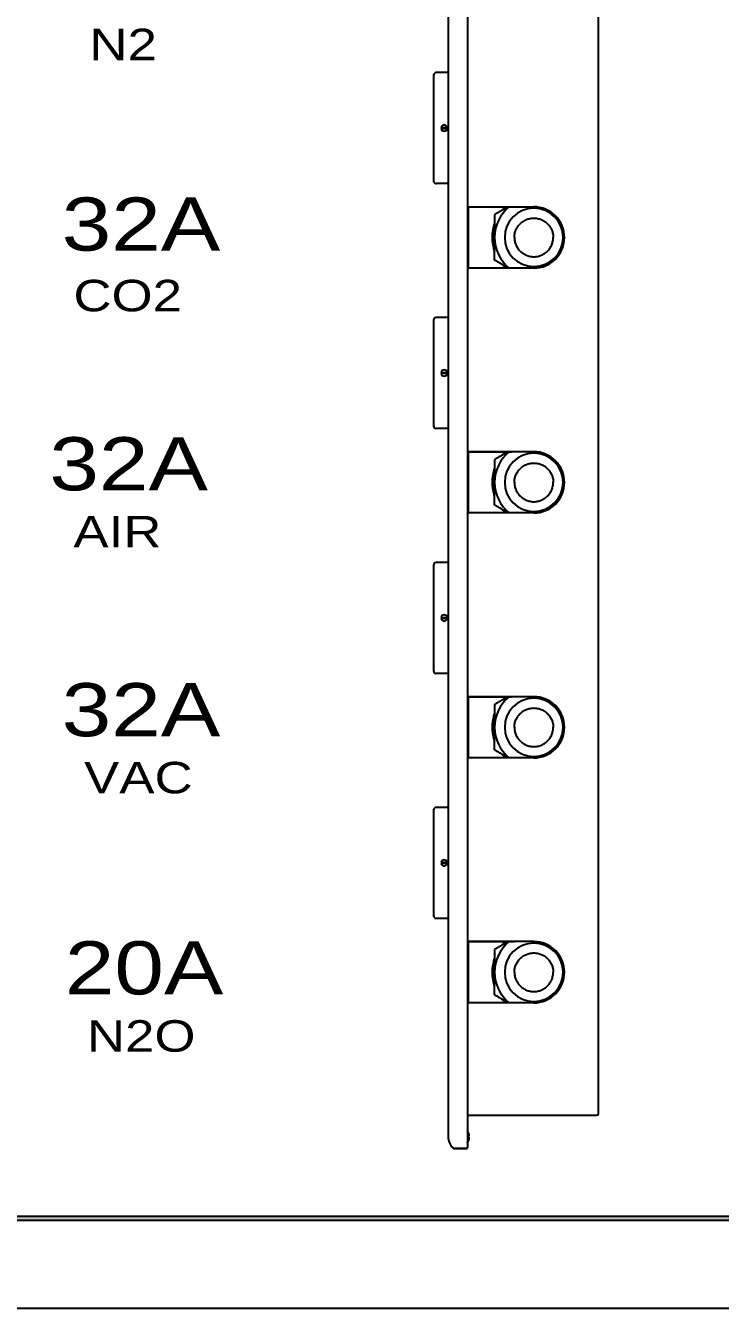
# Model space of a CAD drawing. Header units: millimetres. Extents: x 10903 to 284569, y 2319 to 62017.
# Drawn here: x 239435 to 241419, y 9912 to 13578 of the extents above; entities that cross this region are included whole.
import ezdxf

# ---------------------------------------------------------------- set-up
doc = ezdxf.new("R2010")
doc.units = ezdxf.units.MM
doc.layers.add('cps', color=7, linetype='Continuous')
doc.layers.add('FORM', color=7, linetype='Continuous')
doc.styles.add('SANSSERIF', font='sas_____.pfb', dxfattribs={"height": 10})

msp = doc.modelspace()

# ---------------------------------------------------------------- hatches: boundary and pattern name
at = {"layer": 'FORM'}
h = msp.add_hatch(color=256, dxfattribs=at)
h.paths.add_polyline_path([(235876.9, 10175.8), (244984.6, 10175.8), (244984.6, 16461.8), (235876.9, 16461.8)], flags=16)
h.paths.add_polyline_path([(235865.5, 10164.4), (244996.1, 10164.4), (244996.1, 16473.2), (235865.5, 16473.2)])

# ---------------------------------------------------------------- linework, layer by layer
at = {"layer": 'cps'}
for p, q in [((240696.5, 15077.5), (240696.5, 10371.2)), ((240641.5, 15046), (240641.5, 10402.7)), ((241071.3, 10468.7), (241071.3, 14955)), ((240600.2, 13285), (240600.2, 13436.3)), ((240641.5, 13443.5), (240607.3, 13443.5)), ((240600.2, 13133.6), (240600.2, 13285)), ((240621.8, 13286.7), (240638.9, 13286.7)), ((240638.9, 13283.2), (240621.8, 13283.2)), ((240641.5, 13126.5), (240607.3, 13126.5)), ((240641.5, 13126.5), (240607.3, 13126.5)), ((240696.5, 13060), (240822.3, 13060)), ((240696.5, 13060), (240886.5, 13060)), ((240699.3, 12885), (240699.3, 13060)), ((240699.3, 12885), (240699.3, 13060)), ((240822.3, 12885), (240696.5, 12885)), ((240886.3, 12885), (240696.5, 12885)), ((240600.2, 12585), (240600.2, 12736.3)), ((240641.5, 12743.5), (240607.3, 12743.5)), ((240600.2, 12433.6), (240600.2, 12585)), ((240621.8, 12586.7), (240638.9, 12586.7)), ((240638.9, 12583.2), (240621.8, 12583.2)), ((240641.5, 12426.5), (240607.3, 12426.5)), ((240696.5, 12360), (240822.3, 12360)), ((240886.3, 12360), (240696.5, 12360)), ((240699.3, 12185), (240699.3, 12360)), ((240699.3, 12185), (240699.3, 12360)), ((240830.7, 12185), (240696.5, 12185)), ((240886.3, 12185), (240696.5, 12185)), ((240600.2, 11885), (240600.2, 12036.3)), ((240641.5, 12043.5), (240607.3, 12043.5)), ((240600.2, 11733.6), (240600.2, 11885)), ((240621.8, 11886.7), (240638.9, 11886.7)), ((240638.9, 11883.2), (240621.8, 11883.2)), ((240641.5, 11726.5), (240607.3, 11726.5)), ((240641.5, 11726.5), (240607.3, 11726.5)), ((240696.5, 11660), (240822.3, 11660)), ((240886.3, 11660), (240696.5, 11660)), ((240699.3, 11485), (240699.3, 11660)), ((240830.7, 11485), (240696.5, 11485)), ((240886.3, 11485), (240696.5, 11485)), ((240600.2, 11185), (240600.2, 11336.3)), ((240641.5, 11343.5), (240607.3, 11343.5)), ((240600.2, 11033.6), (240600.2, 11185)), ((240621.8, 11186.7), (240638.9, 11186.7)), ((240638.9, 11183.2), (240621.8, 11183.2)), ((240641.5, 11026.5), (240607.3, 11026.5)), ((240641.5, 11026.5), (240607.3, 11026.5)), ((240696.5, 10960), (240830.8, 10960)), ((240886.3, 10960), (240696.5, 10960)), ((240696.5, 10960), (240822.3, 10960)), ((240696.5, 10960), (240830.8, 10960)), ((240886.3, 10960), (240696.5, 10960)), ((240696.5, 10960), (240822.3, 10960)), ((240699.3, 10785), (240699.3, 10960)), ((240699.3, 10785), (240699.3, 10960)), ((240886.3, 10785), (240696.5, 10785)), ((240886.3, 10785), (240696.5, 10785)), ((240830.7, 10785), (240696.5, 10785)), ((240886.3, 10785), (240696.5, 10785)), ((240886.3, 10785), (240696.5, 10785)), ((240830.7, 10785), (240696.5, 10785)), ((240696.5, 10463.7), (241066.3, 10463.7)), ((240699.6, 10414), (240699.6, 10413.9)), ((240701.7, 10404), (240699.6, 10404)), ((240699.6, 10400.9), (240701.7, 10400.9)), ((240699.6, 10391), (240699.6, 10391)), ((240694, 10368.7), (240658.5, 10368.7)), ((240658.5, 10368.7), (240694, 10368.7)), ((240696.5, 10371.2), (240696.5, 10371.2)), ((240696.5, 10371.2), (240696.5, 10371.2))]:
    msp.add_line(p, q, dxfattribs=at)
for centre, radius, start, end in [((240607.3, 13436.3), 7.15, 90, 180), ((240630.4, 13285), 8.75, 11.537, 168.463), ((240630.4, 13285), 8.75, 191.537, 348.463), ((240630.4, 13285), 8, 167.3644, 192.6356), ((240630.4, 13285), 8, 347.3644, 12.6356), ((240607.3, 13133.6), 7.15, 180, 270), ((240607.3, 13133.6), 7.15, 180, 270), ((240886.3, 12972.5), 112.2, 128.78, 180), ((240886.3, 12972.5), 119.2, 132.7891, 139.7155), ((240886.3, 12972.5), 83.3, 0, 180), ((240886.3, 12972.5), 113.9, 129.8226, 129.8647), ((240886.3, 12972.5), 87.5, 359.9999, 90), ((240886.3, 12972.5), 119.2, 160.2845, 180), ((240886.3, 12972.5), 113.9, 170.1353, 180), ((240886.3, 12972.5), 119.2, 180, 199.7155), ((240886.3, 12972.5), 113.9, 180, 189.8647), ((240886.3, 12972.5), 112.2, 180, 231.22), ((240886.3, 12972.5), 83.3, 180, 0), ((240886.3, 12972.5), 87.5, 270, 0.0001), ((240886.3, 12972.5), 119.2, 220.2845, 227.2109), ((240886.3, 12972.5), 113.9, 230.1353, 230.1774), ((240607.3, 12736.3), 7.15, 90, 180), ((240630.4, 12585), 8.75, 11.537, 168.463), ((240630.4, 12585), 8.75, 191.537, 348.463), ((240630.4, 12585), 8, 167.3644, 192.6356), ((240630.4, 12585), 8, 347.3644, 12.6356), ((240607.3, 12433.6), 7.15, 180, 270), ((240886.3, 12272.5), 112.2, 128.78, 180), ((240886.3, 12272.5), 119.2, 132.7891, 139.7155), ((240886.3, 12272.5), 83.3, 0, 180), ((240886.3, 12272.5), 113.9, 129.8226, 129.8647), ((240886.3, 12272.5), 87.5, 359.9999, 90), ((240886.3, 12272.5), 119.2, 160.2845, 180), ((240886.3, 12272.5), 113.9, 170.1353, 180), ((240886.3, 12272.5), 119.2, 180, 199.7155), ((240886.3, 12272.5), 113.9, 180, 189.8647), ((240886.3, 12272.5), 112.2, 180, 231.22), ((240886.3, 12272.5), 83.3, 180, 0), ((240886.3, 12272.5), 87.5, 270, 0.0001), ((240886.3, 12272.5), 119.2, 220.2845, 227.2109), ((240886.3, 12272.5), 113.9, 230.1353, 230.1774), ((240607.3, 12036.3), 7.15, 90, 180), ((240630.4, 11885), 8.75, 11.537, 168.463), ((240630.4, 11885), 8.75, 191.537, 348.463), ((240630.4, 11885), 8, 167.3644, 192.6356), ((240630.4, 11885), 8, 347.3644, 12.6356), ((240607.3, 11733.6), 7.15, 180, 270), ((240607.3, 11733.6), 7.15, 180, 270), ((240886.3, 11572.5), 112.2, 128.78, 180), ((240886.3, 11572.5), 119.2, 132.7891, 139.7155), ((240886.3, 11572.5), 113.9, 129.8226, 129.8647), ((240886.3, 11572.5), 87.5, 359.9999, 90), ((240886.3, 11572.5), 83.3, 0, 180), ((240886.3, 11572.5), 119.2, 160.2845, 180), ((240886.3, 11572.5), 113.9, 170.1353, 180), ((240886.3, 11572.5), 119.2, 180, 199.7155), ((240886.3, 11572.5), 113.9, 180, 189.8647), ((240886.3, 11572.5), 112.2, 180, 231.22), ((240886.3, 11572.5), 83.3, 180, 0), ((240886.3, 11572.5), 87.5, 270, 0.0001), ((240886.3, 11572.5), 119.2, 220.2845, 227.2109), ((240886.3, 11572.5), 113.9, 230.1353, 230.1774), ((240607.3, 11336.3), 7.15, 90, 180), ((240630.4, 11185), 8.75, 11.537, 168.463), ((240630.4, 11185), 8.75, 191.537, 348.463), ((240630.4, 11185), 8, 167.3644, 192.6356), ((240630.4, 11185), 8, 347.3644, 12.6356), ((240607.3, 11033.6), 7.15, 180, 270), ((240607.3, 11033.6), 7.15, 180, 270), ((240886.3, 10872.5), 112.2, 128.78, 180), ((240886.3, 10872.5), 112.2, 128.78, 180), ((240886.3, 10872.5), 119.2, 132.7891, 139.7155), ((240886.3, 10872.5), 119.2, 132.7891, 139.7155), ((240886.3, 10872.5), 83.3, 0, 180), ((240886.3, 10872.5), 83.3, 0, 180), ((240886.3, 10872.5), 113.9, 129.8226, 129.8647), ((240886.3, 10872.5), 113.9, 129.8226, 129.8647), ((240886.3, 10872.5), 87.5, 359.9999, 90), ((240886.3, 10872.5), 87.5, 359.9999, 90), ((240886.3, 10872.5), 119.2, 160.2845, 180), ((240886.3, 10872.5), 119.2, 160.2845, 180), ((240886.3, 10872.5), 113.9, 170.1353, 180), ((240886.3, 10872.5), 113.9, 170.1353, 180), ((240886.3, 10872.5), 119.2, 180, 199.7155), ((240886.3, 10872.5), 119.2, 180, 199.7155), ((240886.3, 10872.5), 113.9, 180, 189.8647), ((240886.3, 10872.5), 113.9, 180, 189.8647), ((240886.3, 10872.5), 112.2, 180, 231.22), ((240886.3, 10872.5), 112.2, 180, 231.22), ((240886.3, 10872.5), 83.3, 180, 0), ((240886.3, 10872.5), 83.3, 180, 0), ((240886.3, 10872.5), 87.5, 270, 0.0001), ((240886.3, 10872.5), 87.5, 270, 0.0001), ((240886.3, 10872.5), 119.2, 220.2845, 227.2109), ((240886.3, 10872.5), 119.2, 220.2845, 227.2109), ((240886.3, 10872.5), 113.9, 230.1353, 230.1774), ((240886.3, 10872.5), 113.9, 230.1353, 230.1774), ((241066.3, 10468.7), 5, 270, 0), ((240690.8, 10414), 8, 28.1727, 44.9495), ((240669.3, 10402.5), 32.5, 20.7227, 28.1727), ((240669.3, 10402.5), 32.5, 2.75, 20.693), ((240684.4, 10402.7), 42.9, 179.9996, 227.9661), ((240684.4, 10402.7), 42.9, 180, 227.9661), ((240690.8, 10390.9), 8, 315.0505, 331.8273), ((240669.3, 10402.5), 32.5, 331.8273, 339.2773), ((240669.3, 10402.5), 32.5, 339.307, 357.25), ((240654, 10369), 2.5, 26.3256, 47.9661), ((240654, 10369), 2.5, 26.3256, 47.9661), ((240658.5, 10371.2), 2.5, 206.3256, 270), ((240658.5, 10371.2), 2.5, 206.3256, 270), ((240694, 10371.2), 2.5, 270, 0), ((240694, 10371.2), 2.5, 270, 0)]:
    msp.add_arc(centre, radius, start, end, dxfattribs=at)
msp.add_ellipse((240678.7, 10402.5), major_axis=(0, 29.6), ratio=0.70683, start_param=4.659783, end_param=4.764995, dxfattribs=at)
for points, weights in [([(240813.3, 13060), (240794.9, 13049.4), (240774, 13037.3)], [1.02252736278, 1.03938784704, 1.01981541865]), ([(240774, 13037.3), (240774, 13002.6), (240774, 12972.5)], [1.01981541865, 1.04818815859, 1]), ([(240774, 12907.7), (240774, 12942.4), (240774, 12972.5)], [1.01981541865, 1.04818815859, 1]), ([(240813.3, 12885), (240794.9, 12895.6), (240774, 12907.7)], [1.02252736278, 1.03938784704, 1.01981541865]), ([(240813.3, 12360), (240794.9, 12349.4), (240774, 12337.3)], [1.02252736278, 1.03938784704, 1.01981541865]), ([(240774, 12337.3), (240774, 12302.6), (240774, 12272.5)], [1.01981541865, 1.04818815859, 1]), ([(240774, 12207.7), (240774, 12242.4), (240774, 12272.5)], [1.01981541865, 1.04818815859, 1]), ([(240813.3, 12185), (240794.9, 12195.6), (240774, 12207.7)], [1.02252736278, 1.03938784704, 1.01981541865]), ([(240813.3, 11660), (240794.9, 11649.4), (240774, 11637.3)], [1.02252736278, 1.03938784704, 1.01981541865]), ([(240774, 11637.3), (240774, 11602.6), (240774, 11572.5)], [1.01981541865, 1.04818815859, 1]), ([(240774, 11507.7), (240774, 11542.4), (240774, 11572.5)], [1.01981541865, 1.04818815859, 1]), ([(240813.3, 11485), (240794.9, 11495.6), (240774, 11507.7)], [1.02252736278, 1.03938784704, 1.01981541865]), ([(240813.3, 10960), (240794.9, 10949.4), (240774, 10937.3)], [1.02252736278, 1.03938784704, 1.01981541865]), ([(240813.3, 10960), (240794.9, 10949.4), (240774, 10937.3)], [1.02252736278, 1.03938784704, 1.01981541865]), ([(240774, 10937.3), (240774, 10902.6), (240774, 10872.5)], [1.01981541865, 1.04818815859, 1]), ([(240774, 10937.3), (240774, 10902.6), (240774, 10872.5)], [1.01981541865, 1.04818815859, 1]), ([(240774, 10807.7), (240774, 10842.4), (240774, 10872.5)], [1.01981541865, 1.04818815859, 1]), ([(240774, 10807.7), (240774, 10842.4), (240774, 10872.5)], [1.01981541865, 1.04818815859, 1]), ([(240813.3, 10785), (240794.9, 10795.6), (240774, 10807.7)], [1.02252736278, 1.03938784704, 1.01981541865]), ([(240813.3, 10785), (240794.9, 10795.6), (240774, 10807.7)], [1.02252736278, 1.03938784704, 1.01981541865])]:
    msp.add_rational_spline(points, weights, degree=2, dxfattribs=at)
for points, knots in [([(240830.8, 12972.2), (240830.8, 12975.6), (240831.1, 12979.4), (240832.6, 12986.7), (240833.7, 12990.3), (240836.3, 12996.6), (240838.1, 13000), (240842.2, 13006.2), (240844.6, 13009.1), (240849.5, 13013.9), (240852.4, 13016.3), (240858.6, 13020.5), (240861.9, 13022.2), (240868.2, 13024.8), (240871.8, 13025.9), (240879.1, 13027.4), (240882.8, 13027.7), (240886.3, 13027.7)], [16.012072, 16.012072, 16.012072, 16.012072, 16.679906, 16.679906, 17.34774, 17.34774, 18.014794, 18.014794, 18.681849, 18.681849, 19.34836, 19.34836, 20.014871, 20.014871, 20.68105, 20.68105, 21.347229, 21.347229, 21.347229, 21.347229]), ([(240886.3, 13027.7), (240889.7, 13027.7), (240893.4, 13027.4), (240900.7, 13025.9), (240904.3, 13024.8), (240910.6, 13022.2), (240913.9, 13020.5), (240920.1, 13016.3), (240923, 13013.9), (240927.9, 13009.1), (240930.3, 13006.2), (240934.4, 13000), (240936.2, 12996.6), (240938.8, 12990.3), (240939.9, 12986.7), (240941.4, 12979.4), (240941.7, 12975.6), (240941.7, 12972.2)], [0, 0, 0, 0, 0.666179, 0.666179, 1.332358, 1.332358, 1.998869, 1.998869, 2.66538, 2.66538, 3.332435, 3.332435, 3.99949, 3.99949, 4.667324, 4.667324, 5.335157, 5.335157, 5.335157, 5.335157]), ([(240830.8, 12972.8), (240830.8, 12969.3), (240831.1, 12965.6), (240832.6, 12958.3), (240833.7, 12954.7), (240836.3, 12948.3), (240838.1, 12945), (240842.2, 12938.8), (240844.6, 12935.9), (240849.5, 12931.1), (240852.4, 12928.7), (240858.6, 12924.5), (240861.9, 12922.8), (240868.2, 12920.2), (240871.8, 12919), (240879.1, 12917.6), (240882.8, 12917.2), (240886.3, 12917.2)], [16.012072, 16.012072, 16.012072, 16.012072, 16.679906, 16.679906, 17.34774, 17.34774, 18.014794, 18.014794, 18.681849, 18.681849, 19.34836, 19.34836, 20.014871, 20.014871, 20.68105, 20.68105, 21.347229, 21.347229, 21.347229, 21.347229]), ([(240886.3, 12917.2), (240889.7, 12917.2), (240893.4, 12917.6), (240900.7, 12919), (240904.3, 12920.2), (240910.6, 12922.8), (240913.9, 12924.5), (240920.1, 12928.7), (240923, 12931.1), (240927.9, 12935.9), (240930.3, 12938.8), (240934.4, 12945), (240936.2, 12948.3), (240938.8, 12954.7), (240939.9, 12958.3), (240941.4, 12965.6), (240941.7, 12969.3), (240941.7, 12972.8)], [0, 0, 0, 0, 0.666179, 0.666179, 1.332358, 1.332358, 1.998869, 1.998869, 2.66538, 2.66538, 3.332435, 3.332435, 3.99949, 3.99949, 4.667324, 4.667324, 5.335157, 5.335157, 5.335157, 5.335157]), ([(240830.8, 12272.2), (240830.8, 12275.6), (240831.1, 12279.4), (240832.6, 12286.7), (240833.7, 12290.3), (240836.3, 12296.6), (240838.1, 12300), (240842.2, 12306.2), (240844.6, 12309.1), (240849.5, 12313.9), (240852.4, 12316.3), (240858.6, 12320.5), (240861.9, 12322.2), (240868.2, 12324.8), (240871.8, 12325.9), (240879.1, 12327.4), (240882.8, 12327.7), (240886.3, 12327.7)], [16.012072, 16.012072, 16.012072, 16.012072, 16.679906, 16.679906, 17.34774, 17.34774, 18.014794, 18.014794, 18.681849, 18.681849, 19.34836, 19.34836, 20.014871, 20.014871, 20.68105, 20.68105, 21.347229, 21.347229, 21.347229, 21.347229]), ([(240886.3, 12327.7), (240889.7, 12327.7), (240893.4, 12327.4), (240900.7, 12325.9), (240904.3, 12324.8), (240910.6, 12322.2), (240913.9, 12320.5), (240920.1, 12316.3), (240923, 12313.9), (240927.9, 12309.1), (240930.3, 12306.2), (240934.4, 12300), (240936.2, 12296.6), (240938.8, 12290.3), (240939.9, 12286.7), (240941.4, 12279.4), (240941.7, 12275.6), (240941.7, 12272.2)], [0, 0, 0, 0, 0.666179, 0.666179, 1.332358, 1.332358, 1.998869, 1.998869, 2.66538, 2.66538, 3.332435, 3.332435, 3.99949, 3.99949, 4.667324, 4.667324, 5.335157, 5.335157, 5.335157, 5.335157]), ([(240830.8, 12272.8), (240830.8, 12269.3), (240831.1, 12265.6), (240832.6, 12258.3), (240833.7, 12254.7), (240836.3, 12248.3), (240838.1, 12245), (240842.2, 12238.8), (240844.6, 12235.9), (240849.5, 12231.1), (240852.4, 12228.7), (240858.6, 12224.5), (240861.9, 12222.8), (240868.2, 12220.2), (240871.8, 12219), (240879.1, 12217.6), (240882.8, 12217.2), (240886.3, 12217.2)], [16.012072, 16.012072, 16.012072, 16.012072, 16.679906, 16.679906, 17.34774, 17.34774, 18.014794, 18.014794, 18.681849, 18.681849, 19.34836, 19.34836, 20.014871, 20.014871, 20.68105, 20.68105, 21.347229, 21.347229, 21.347229, 21.347229]), ([(240886.3, 12217.2), (240889.7, 12217.2), (240893.4, 12217.6), (240900.7, 12219), (240904.3, 12220.2), (240910.6, 12222.8), (240913.9, 12224.5), (240920.1, 12228.7), (240923, 12231.1), (240927.9, 12235.9), (240930.3, 12238.8), (240934.4, 12245), (240936.2, 12248.3), (240938.8, 12254.7), (240939.9, 12258.3), (240941.4, 12265.6), (240941.7, 12269.3), (240941.7, 12272.8)], [0, 0, 0, 0, 0.666179, 0.666179, 1.332358, 1.332358, 1.998869, 1.998869, 2.66538, 2.66538, 3.332435, 3.332435, 3.99949, 3.99949, 4.667324, 4.667324, 5.335157, 5.335157, 5.335157, 5.335157]), ([(240830.8, 11572.2), (240830.8, 11575.6), (240831.1, 11579.4), (240832.6, 11586.7), (240833.7, 11590.3), (240836.3, 11596.6), (240838.1, 11600), (240842.2, 11606.2), (240844.6, 11609.1), (240849.5, 11613.9), (240852.4, 11616.3), (240858.6, 11620.5), (240861.9, 11622.2), (240868.2, 11624.8), (240871.8, 11625.9), (240879.1, 11627.4), (240882.8, 11627.7), (240886.3, 11627.7)], [16.012072, 16.012072, 16.012072, 16.012072, 16.679906, 16.679906, 17.34774, 17.34774, 18.014794, 18.014794, 18.681849, 18.681849, 19.34836, 19.34836, 20.014871, 20.014871, 20.68105, 20.68105, 21.347229, 21.347229, 21.347229, 21.347229]), ([(240886.3, 11627.7), (240889.7, 11627.7), (240893.4, 11627.4), (240900.7, 11625.9), (240904.3, 11624.8), (240910.6, 11622.2), (240913.9, 11620.5), (240920.1, 11616.3), (240923, 11613.9), (240927.9, 11609.1), (240930.3, 11606.2), (240934.4, 11600), (240936.2, 11596.6), (240938.8, 11590.3), (240939.9, 11586.7), (240941.4, 11579.4), (240941.7, 11575.6), (240941.7, 11572.2)], [0, 0, 0, 0, 0.666179, 0.666179, 1.332358, 1.332358, 1.998869, 1.998869, 2.66538, 2.66538, 3.332435, 3.332435, 3.99949, 3.99949, 4.667324, 4.667324, 5.335157, 5.335157, 5.335157, 5.335157]), ([(240830.8, 11572.8), (240830.8, 11569.3), (240831.1, 11565.6), (240832.6, 11558.3), (240833.7, 11554.7), (240836.3, 11548.3), (240838.1, 11545), (240842.2, 11538.8), (240844.6, 11535.9), (240849.5, 11531.1), (240852.4, 11528.7), (240858.6, 11524.5), (240861.9, 11522.8), (240868.2, 11520.2), (240871.8, 11519), (240879.1, 11517.6), (240882.8, 11517.2), (240886.3, 11517.2)], [16.012072, 16.012072, 16.012072, 16.012072, 16.679906, 16.679906, 17.34774, 17.34774, 18.014794, 18.014794, 18.681849, 18.681849, 19.34836, 19.34836, 20.014871, 20.014871, 20.68105, 20.68105, 21.347229, 21.347229, 21.347229, 21.347229]), ([(240886.3, 11517.2), (240889.7, 11517.2), (240893.4, 11517.6), (240900.7, 11519), (240904.3, 11520.2), (240910.6, 11522.8), (240913.9, 11524.5), (240920.1, 11528.7), (240923, 11531.1), (240927.9, 11535.9), (240930.3, 11538.8), (240934.4, 11545), (240936.2, 11548.3), (240938.8, 11554.7), (240939.9, 11558.3), (240941.4, 11565.6), (240941.7, 11569.3), (240941.7, 11572.8)], [0, 0, 0, 0, 0.666179, 0.666179, 1.332358, 1.332358, 1.998869, 1.998869, 2.66538, 2.66538, 3.332435, 3.332435, 3.99949, 3.99949, 4.667324, 4.667324, 5.335157, 5.335157, 5.335157, 5.335157]), ([(240830.8, 10872.2), (240830.8, 10875.6), (240831.1, 10879.4), (240832.6, 10886.7), (240833.7, 10890.3), (240836.3, 10896.6), (240838.1, 10900), (240842.2, 10906.2), (240844.6, 10909.1), (240849.5, 10913.9), (240852.4, 10916.3), (240858.6, 10920.5), (240861.9, 10922.2), (240868.2, 10924.8), (240871.8, 10925.9), (240879.1, 10927.4), (240882.8, 10927.7), (240886.3, 10927.7)], [16.012072, 16.012072, 16.012072, 16.012072, 16.679906, 16.679906, 17.34774, 17.34774, 18.014794, 18.014794, 18.681849, 18.681849, 19.34836, 19.34836, 20.014871, 20.014871, 20.68105, 20.68105, 21.347229, 21.347229, 21.347229, 21.347229]), ([(240830.8, 10872.2), (240830.8, 10875.6), (240831.1, 10879.4), (240832.6, 10886.7), (240833.7, 10890.3), (240836.3, 10896.6), (240838.1, 10900), (240842.2, 10906.2), (240844.6, 10909.1), (240849.5, 10913.9), (240852.4, 10916.3), (240858.6, 10920.5), (240861.9, 10922.2), (240868.2, 10924.8), (240871.8, 10925.9), (240879.1, 10927.4), (240882.8, 10927.7), (240886.3, 10927.7)], [16.012072, 16.012072, 16.012072, 16.012072, 16.679906, 16.679906, 17.34774, 17.34774, 18.014794, 18.014794, 18.681849, 18.681849, 19.34836, 19.34836, 20.014871, 20.014871, 20.68105, 20.68105, 21.347229, 21.347229, 21.347229, 21.347229]), ([(240886.3, 10927.7), (240889.7, 10927.7), (240893.4, 10927.4), (240900.7, 10925.9), (240904.3, 10924.8), (240910.6, 10922.2), (240913.9, 10920.5), (240920.1, 10916.3), (240923, 10913.9), (240927.9, 10909.1), (240930.3, 10906.2), (240934.4, 10900), (240936.2, 10896.6), (240938.8, 10890.3), (240939.9, 10886.7), (240941.4, 10879.4), (240941.7, 10875.6), (240941.7, 10872.2)], [0, 0, 0, 0, 0.666179, 0.666179, 1.332358, 1.332358, 1.998869, 1.998869, 2.66538, 2.66538, 3.332435, 3.332435, 3.99949, 3.99949, 4.667324, 4.667324, 5.335157, 5.335157, 5.335157, 5.335157]), ([(240886.3, 10927.7), (240889.7, 10927.7), (240893.4, 10927.4), (240900.7, 10925.9), (240904.3, 10924.8), (240910.6, 10922.2), (240913.9, 10920.5), (240920.1, 10916.3), (240923, 10913.9), (240927.9, 10909.1), (240930.3, 10906.2), (240934.4, 10900), (240936.2, 10896.6), (240938.8, 10890.3), (240939.9, 10886.7), (240941.4, 10879.4), (240941.7, 10875.6), (240941.7, 10872.2)], [0, 0, 0, 0, 0.666179, 0.666179, 1.332358, 1.332358, 1.998869, 1.998869, 2.66538, 2.66538, 3.332435, 3.332435, 3.99949, 3.99949, 4.667324, 4.667324, 5.335157, 5.335157, 5.335157, 5.335157]), ([(240830.8, 10872.8), (240830.8, 10869.3), (240831.1, 10865.6), (240832.6, 10858.3), (240833.7, 10854.7), (240836.3, 10848.3), (240838.1, 10845), (240842.2, 10838.8), (240844.6, 10835.9), (240849.5, 10831.1), (240852.4, 10828.7), (240858.6, 10824.5), (240861.9, 10822.8), (240868.2, 10820.2), (240871.8, 10819), (240879.1, 10817.6), (240882.8, 10817.2), (240886.3, 10817.2)], [16.012072, 16.012072, 16.012072, 16.012072, 16.679906, 16.679906, 17.34774, 17.34774, 18.014794, 18.014794, 18.681849, 18.681849, 19.34836, 19.34836, 20.014871, 20.014871, 20.68105, 20.68105, 21.347229, 21.347229, 21.347229, 21.347229]), ([(240830.8, 10872.8), (240830.8, 10869.3), (240831.1, 10865.6), (240832.6, 10858.3), (240833.7, 10854.7), (240836.3, 10848.3), (240838.1, 10845), (240842.2, 10838.8), (240844.6, 10835.9), (240849.5, 10831.1), (240852.4, 10828.7), (240858.6, 10824.5), (240861.9, 10822.8), (240868.2, 10820.2), (240871.8, 10819), (240879.1, 10817.6), (240882.8, 10817.2), (240886.3, 10817.2)], [16.012072, 16.012072, 16.012072, 16.012072, 16.679906, 16.679906, 17.34774, 17.34774, 18.014794, 18.014794, 18.681849, 18.681849, 19.34836, 19.34836, 20.014871, 20.014871, 20.68105, 20.68105, 21.347229, 21.347229, 21.347229, 21.347229]), ([(240886.3, 10817.2), (240889.7, 10817.2), (240893.4, 10817.6), (240900.7, 10819), (240904.3, 10820.2), (240910.6, 10822.8), (240913.9, 10824.5), (240920.1, 10828.7), (240923, 10831.1), (240927.9, 10835.9), (240930.3, 10838.8), (240934.4, 10845), (240936.2, 10848.3), (240938.8, 10854.7), (240939.9, 10858.3), (240941.4, 10865.6), (240941.7, 10869.3), (240941.7, 10872.8)], [0, 0, 0, 0, 0.666179, 0.666179, 1.332358, 1.332358, 1.998869, 1.998869, 2.66538, 2.66538, 3.332435, 3.332435, 3.99949, 3.99949, 4.667324, 4.667324, 5.335157, 5.335157, 5.335157, 5.335157]), ([(240886.3, 10817.2), (240889.7, 10817.2), (240893.4, 10817.6), (240900.7, 10819), (240904.3, 10820.2), (240910.6, 10822.8), (240913.9, 10824.5), (240920.1, 10828.7), (240923, 10831.1), (240927.9, 10835.9), (240930.3, 10838.8), (240934.4, 10845), (240936.2, 10848.3), (240938.8, 10854.7), (240939.9, 10858.3), (240941.4, 10865.6), (240941.7, 10869.3), (240941.7, 10872.8)], [0, 0, 0, 0, 0.666179, 0.666179, 1.332358, 1.332358, 1.998869, 1.998869, 2.66538, 2.66538, 3.332435, 3.332435, 3.99949, 3.99949, 4.667324, 4.667324, 5.335157, 5.335157, 5.335157, 5.335157])]:
    msp.add_open_spline(points, degree=3, knots=knots, dxfattribs=at)
at = {"layer": 'FORM'}
for p, q in [((235865.5, 10164.4), (244996.1, 10164.4)), ((235876.9, 10175.8), (244984.6, 10175.8))]:
    msp.add_line(p, q, dxfattribs=at)
at = {"layer": 'FORM', "color": 8}
msp.add_line((245248.5, 9912), (235613.1, 9912), dxfattribs=at)

# ---------------------------------------------------------------- texts
at = {"layer": 'cps', "style": 'SANSSERIF', "width": 1.2}
for s, height, p in [('N2', 90, (239616.8, 13478.9)), ('32A', 151.87, (239537.7, 12934.7)), ('CO2', 90, (239571.1, 12761.3)), ('32A', 151.87, (239502.5, 12249.6)), ('AIR', 90, (239571.1, 12086.5)), ('32A', 151.87, (239537.7, 11546.9)), ('VAC', 90, (239601.5, 11383.7)), ('20A', 151.87, (239546.5, 10809.1)), ('N2O', 90, (239609.7, 10645.4))]:
    msp.add_text(s, height=height, dxfattribs=at).set_placement(p)

doc.saveas('drawing.dxf')
